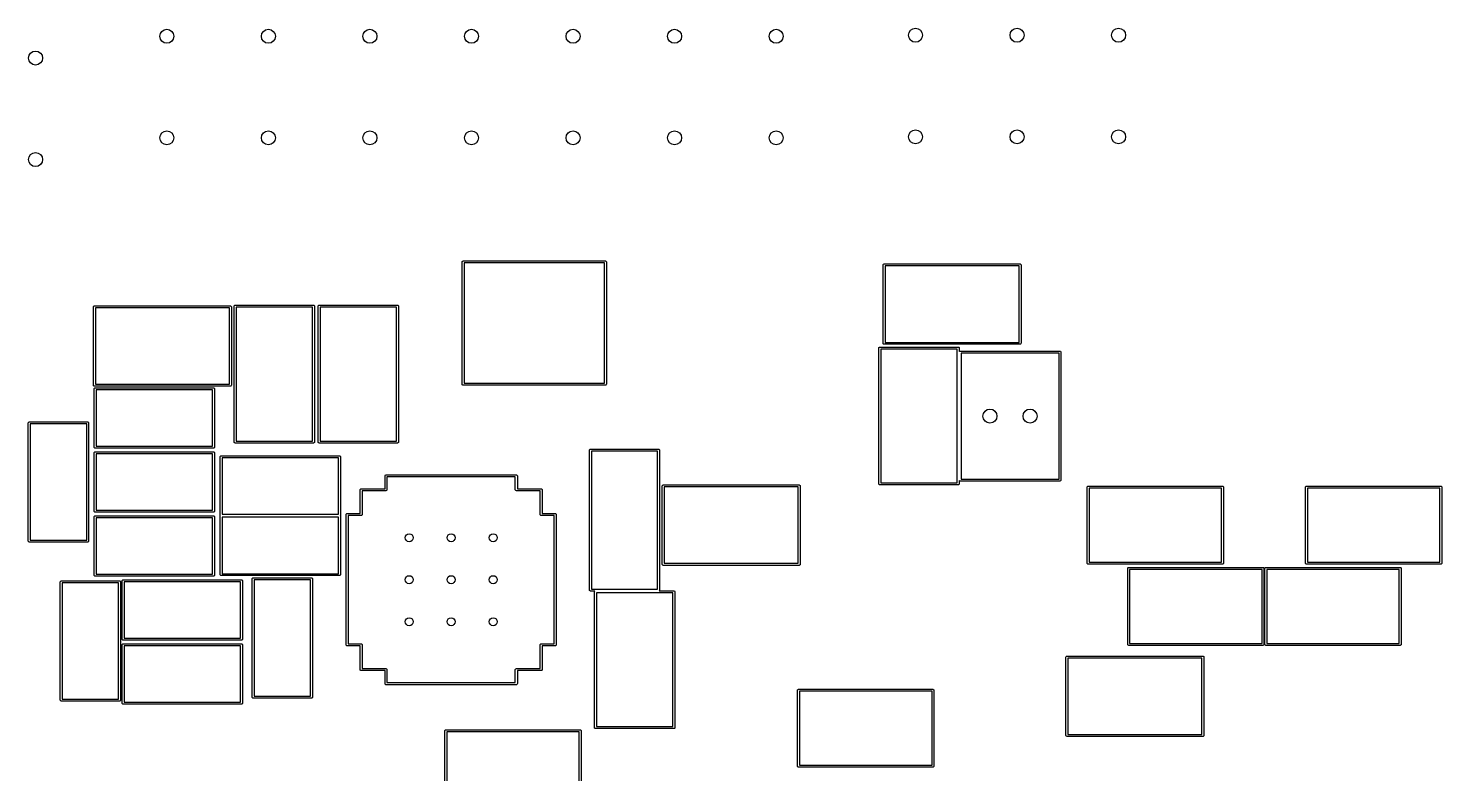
# Model space of a CAD drawing. Header units: inches. Extents: x -2.1 to 1.79, y 0.53 to 2.74.
# Drawn here: x -1.377 to 0.015, y 2.01 to 2.744 of the extents above; entities that cross this region are included whole.
import ezdxf

# ---------------------------------------------------------------- set-up
doc = ezdxf.new("R2010")
doc.units = ezdxf.units.IN
doc.header["$MEASUREMENT"] = 0
doc.layers.add('BLACK', color=250, linetype='CONTINUOUS')

msp = doc.modelspace()

# ---------------------------------------------------------------- linework, layer by layer
at = {"layer": 'BLACK', "linetype": 'CONTINUOUS'}
for p, q in [((-0.95, 2.5145), (-0.9494, 2.5151)), ((-0.95, 2.5142), (-0.95, 2.5145)), ((-0.95, 2.3937), (-0.95, 2.5142)), ((-0.9494, 2.5151), (-0.9491, 2.5152)), ((-0.9491, 2.5152), (-0.8089, 2.5152)), ((-0.9481, 2.5132), (-0.9481, 2.3947)), ((-0.8099, 2.5132), (-0.9481, 2.5132)), ((-0.8099, 2.3947), (-0.8099, 2.5132)), ((-0.8089, 2.5152), (-0.8085, 2.5151)), ((-0.8085, 2.5151), (-0.808, 2.5145)), ((-0.808, 2.5145), (-0.8079, 2.5142)), ((-0.8079, 2.5142), (-0.8079, 2.3937)), ((-0.5355, 2.5112), (-0.5354, 2.5116)), ((-0.5355, 2.4341), (-0.5355, 2.5112)), ((-0.5354, 2.5116), (-0.5349, 2.5121)), ((-0.5349, 2.5121), (-0.5345, 2.5122)), ((-0.5345, 2.5122), (-0.4006, 2.5122)), ((-0.5335, 2.5102), (-0.5335, 2.435)), ((-0.4016, 2.5102), (-0.5335, 2.5102)), ((-0.4016, 2.435), (-0.4016, 2.5102)), ((-0.4006, 2.5122), (-0.4003, 2.5121)), ((-0.4003, 2.5121), (-0.3997, 2.5116)), ((-0.3997, 2.5116), (-0.3996, 2.5112)), ((-0.3996, 2.5112), (-0.3996, 2.4341)), ((-1.313, 2.4703), (-1.3124, 2.4708)), ((-1.313, 2.4699), (-1.313, 2.4703)), ((-1.313, 2.3927), (-1.313, 2.4699)), ((-1.3124, 2.4708), (-1.312, 2.4709)), ((-1.312, 2.4709), (-1.1782, 2.4709)), ((-1.3111, 2.4689), (-1.3111, 2.3937)), ((-1.1792, 2.4689), (-1.3111, 2.4689)), ((-1.1792, 2.3937), (-1.1792, 2.4689)), ((-1.1782, 2.4709), (-1.1778, 2.4708)), ((-1.1778, 2.4708), (-1.1773, 2.4703)), ((-1.1773, 2.4703), (-1.1772, 2.4699)), ((-1.1772, 2.4699), (-1.1772, 2.3927)), ((-1.1744, 2.471), (-1.1738, 2.4716)), ((-1.1744, 2.4707), (-1.1744, 2.471)), ((-1.1744, 2.3368), (-1.1744, 2.4707)), ((-1.1738, 2.4716), (-1.1735, 2.4717)), ((-1.1735, 2.4717), (-1.0963, 2.4717)), ((-1.1725, 2.4697), (-1.1725, 2.3378)), ((-1.0973, 2.4697), (-1.1725, 2.4697)), ((-1.0973, 2.3378), (-1.0973, 2.4697)), ((-1.0963, 2.4717), (-1.0959, 2.4716)), ((-1.0959, 2.4716), (-1.0954, 2.471)), ((-1.0954, 2.471), (-1.0953, 2.4707)), ((-1.0953, 2.4707), (-1.0953, 2.3368)), ((-1.0918, 2.4707), (-1.0917, 2.471)), ((-1.0918, 2.3368), (-1.0918, 2.4707)), ((-1.0917, 2.471), (-1.0912, 2.4716)), ((-1.0912, 2.4716), (-1.0908, 2.4717)), ((-1.0908, 2.4717), (-1.0136, 2.4717)), ((-1.0898, 2.4697), (-1.0898, 2.3378)), ((-1.0146, 2.4697), (-1.0898, 2.4697)), ((-1.0146, 2.3378), (-1.0146, 2.4697)), ((-1.0136, 2.4717), (-1.0132, 2.4716)), ((-1.0132, 2.4716), (-1.0127, 2.471)), ((-1.0127, 2.471), (-1.0126, 2.4707)), ((-1.0126, 2.4707), (-1.0126, 2.3368)), ((-0.5396, 2.4294), (-0.5395, 2.4298)), ((-0.5396, 2.2956), (-0.5396, 2.4294)), ((-0.5395, 2.4298), (-0.539, 2.4303)), ((-0.539, 2.4303), (-0.5386, 2.4304)), ((-0.5386, 2.4304), (-0.4614, 2.4304)), ((-0.5376, 2.4284), (-0.5376, 2.2966)), ((-0.4624, 2.4284), (-0.5376, 2.4284)), ((-0.5354, 2.4337), (-0.5355, 2.4341)), ((-0.5349, 2.4331), (-0.5354, 2.4337)), ((-0.5345, 2.4331), (-0.5349, 2.4331)), ((-0.4006, 2.4331), (-0.5345, 2.4331)), ((-0.5335, 2.435), (-0.4016, 2.435)), ((-0.4624, 2.2966), (-0.4624, 2.4284)), ((-0.4614, 2.4304), (-0.461, 2.4303)), ((-0.461, 2.4303), (-0.4605, 2.4298)), ((-0.4605, 2.4298), (-0.4604, 2.4294)), ((-0.4604, 2.4294), (-0.4604, 2.4259)), ((-0.4604, 2.4259), (-0.4601, 2.4263)), ((-0.4601, 2.4263), (-0.4597, 2.4264)), ((-0.4597, 2.4264), (-0.3613, 2.4264)), ((-0.4587, 2.4244), (-0.4587, 2.3004)), ((-0.3622, 2.4244), (-0.4587, 2.4244)), ((-0.4003, 2.4331), (-0.4006, 2.4331)), ((-0.3997, 2.4337), (-0.4003, 2.4331)), ((-0.3996, 2.4341), (-0.3997, 2.4337)), ((-0.3622, 2.3004), (-0.3622, 2.4244)), ((-0.3613, 2.4264), (-0.3609, 2.4263)), ((-0.3609, 2.4263), (-0.3604, 2.4258)), ((-0.3604, 2.4258), (-0.3603, 2.4254)), ((-0.3603, 2.4254), (-0.3603, 2.2994)), ((-0.9481, 2.3947), (-0.8099, 2.3947)), ((-1.313, 2.3923), (-1.313, 2.3927)), ((-1.3124, 2.3918), (-1.313, 2.3923)), ((-1.312, 2.3917), (-1.3124, 2.3918)), ((-1.3122, 2.3895), (-1.3116, 2.3901)), ((-1.3122, 2.3892), (-1.3122, 2.3895)), ((-1.3122, 2.3317), (-1.3122, 2.3892)), ((-1.1782, 2.3917), (-1.312, 2.3917)), ((-1.3116, 2.3901), (-1.3113, 2.3902)), ((-1.3113, 2.3902), (-1.1947, 2.3902)), ((-1.3111, 2.3937), (-1.1792, 2.3937)), ((-1.3103, 2.3882), (-1.3103, 2.3327)), ((-1.1957, 2.3882), (-1.3103, 2.3882)), ((-1.1957, 2.3327), (-1.1957, 2.3882)), ((-1.1947, 2.3902), (-1.1943, 2.3901)), ((-1.1943, 2.3901), (-1.1938, 2.3895)), ((-1.1938, 2.3895), (-1.1937, 2.3892)), ((-1.1937, 2.3892), (-1.1937, 2.3317)), ((-1.1778, 2.3918), (-1.1782, 2.3917)), ((-1.1773, 2.3923), (-1.1778, 2.3918)), ((-1.1772, 2.3927), (-1.1773, 2.3923)), ((-0.95, 2.3933), (-0.95, 2.3937)), ((-0.9494, 2.3928), (-0.95, 2.3933)), ((-0.9491, 2.3927), (-0.9494, 2.3928)), ((-0.8089, 2.3927), (-0.9491, 2.3927)), ((-0.8085, 2.3928), (-0.8089, 2.3927)), ((-0.808, 2.3933), (-0.8085, 2.3928)), ((-0.8079, 2.3937), (-0.808, 2.3933)), ((-1.3772, 2.3557), (-1.3771, 2.3561)), ((-1.3772, 2.2392), (-1.3772, 2.3557)), ((-1.3771, 2.3561), (-1.3766, 2.3566)), ((-1.3766, 2.3566), (-1.3762, 2.3567)), ((-1.3762, 2.3567), (-1.3187, 2.3567)), ((-1.3752, 2.3547), (-1.3752, 2.2402)), ((-1.3197, 2.3547), (-1.3752, 2.3547)), ((-1.3197, 2.2402), (-1.3197, 2.3547)), ((-1.3187, 2.3567), (-1.3184, 2.3566)), ((-1.3184, 2.3566), (-1.3178, 2.3561)), ((-1.3178, 2.3561), (-1.3178, 2.3557)), ((-1.3178, 2.3557), (-1.3178, 2.2392)), ((-1.3122, 2.3313), (-1.3122, 2.3317)), ((-1.3116, 2.3308), (-1.3122, 2.3313)), ((-1.3122, 2.3266), (-1.3116, 2.3271)), ((-1.3122, 2.3262), (-1.3122, 2.3266)), ((-1.3122, 2.2687), (-1.3122, 2.3262)), ((-1.3113, 2.3307), (-1.3116, 2.3308)), ((-1.3116, 2.3271), (-1.3113, 2.3272)), ((-1.1947, 2.3307), (-1.3113, 2.3307)), ((-1.3113, 2.3272), (-1.1947, 2.3272)), ((-1.3103, 2.3327), (-1.1957, 2.3327)), ((-1.3103, 2.3252), (-1.3103, 2.2697)), ((-1.1957, 2.3252), (-1.3103, 2.3252)), ((-1.1957, 2.2697), (-1.1957, 2.3252)), ((-1.1943, 2.3308), (-1.1947, 2.3307)), ((-1.1947, 2.3272), (-1.1943, 2.3271)), ((-1.1938, 2.3313), (-1.1943, 2.3308)), ((-1.1943, 2.3271), (-1.1938, 2.3266)), ((-1.1937, 2.3317), (-1.1938, 2.3313)), ((-1.1938, 2.3266), (-1.1937, 2.3262)), ((-1.1937, 2.3262), (-1.1937, 2.2687)), ((-1.1744, 2.3364), (-1.1744, 2.3368)), ((-1.1738, 2.3359), (-1.1744, 2.3364)), ((-1.1735, 2.3358), (-1.1738, 2.3359)), ((-1.0963, 2.3358), (-1.1735, 2.3358)), ((-1.1725, 2.3378), (-1.0973, 2.3378)), ((-1.0959, 2.3359), (-1.0963, 2.3358)), ((-1.0954, 2.3364), (-1.0959, 2.3359)), ((-1.0953, 2.3368), (-1.0954, 2.3364)), ((-1.0917, 2.3364), (-1.0918, 2.3368)), ((-1.0912, 2.3359), (-1.0917, 2.3364)), ((-1.0908, 2.3358), (-1.0912, 2.3359)), ((-1.0136, 2.3358), (-1.0908, 2.3358)), ((-1.0898, 2.3378), (-1.0146, 2.3378)), ((-1.0132, 2.3359), (-1.0136, 2.3358)), ((-1.0127, 2.3364), (-1.0132, 2.3359)), ((-1.0126, 2.3368), (-1.0127, 2.3364)), ((-0.8244, 2.3293), (-0.8238, 2.3298)), ((-0.8244, 2.3289), (-0.8244, 2.3293)), ((-0.8244, 2.1911), (-0.8244, 2.3289)), ((-0.8238, 2.3298), (-0.8235, 2.3299)), ((-0.8235, 2.3299), (-0.7565, 2.3299)), ((-0.8225, 2.3279), (-0.8225, 2.1921)), ((-0.7575, 2.3279), (-0.8225, 2.3279)), ((-0.7575, 2.1921), (-0.7575, 2.3279)), ((-0.7565, 2.3299), (-0.7562, 2.3298)), ((-0.7562, 2.3298), (-0.7556, 2.3293)), ((-0.7556, 2.3293), (-0.7556, 2.3289)), ((-0.7556, 2.3289), (-0.7556, 2.1911)), ((-1.1883, 2.3226), (-1.1877, 2.3232)), ((-1.1883, 2.3222), (-1.1883, 2.3226)), ((-1.1883, 2.2648), (-1.1883, 2.3222)), ((-1.1877, 2.3232), (-1.1874, 2.3232)), ((-1.1874, 2.3232), (-1.0708, 2.3232)), ((-1.1864, 2.3213), (-1.1864, 2.2657)), ((-1.0718, 2.3213), (-1.1864, 2.3213)), ((-1.0718, 2.2657), (-1.0718, 2.3213)), ((-1.0708, 2.3232), (-1.0705, 2.3232)), ((-1.0705, 2.3232), (-1.0699, 2.3226)), ((-1.0699, 2.3226), (-1.0698, 2.3222)), ((-1.0698, 2.3222), (-1.0698, 2.2648)), ((-1.0259, 2.304), (-1.0253, 2.3046)), ((-1.0259, 2.3036), (-1.0259, 2.304)), ((-1.0259, 2.2908), (-1.0259, 2.3036)), ((-1.0253, 2.3046), (-1.025, 2.3046)), ((-1.025, 2.3046), (-0.8966, 2.3046)), ((-1.024, 2.3027), (-1.024, 2.2899)), ((-0.8976, 2.3027), (-1.024, 2.3027)), ((-0.8976, 2.2899), (-0.8976, 2.3027)), ((-0.8966, 2.3046), (-0.8962, 2.3046)), ((-0.8962, 2.3046), (-0.8957, 2.304)), ((-0.8957, 2.304), (-0.8956, 2.3036)), ((-0.8956, 2.3036), (-0.8956, 2.2908)), ((-0.5376, 2.2966), (-0.4624, 2.2966)), ((-0.4601, 2.2985), (-0.4604, 2.2989)), ((-0.4604, 2.2989), (-0.4604, 2.2956)), ((-0.4597, 2.2984), (-0.4601, 2.2985)), ((-0.3613, 2.2984), (-0.4597, 2.2984)), ((-0.4587, 2.3004), (-0.3622, 2.3004)), ((-0.3609, 2.2985), (-0.3613, 2.2984)), ((-0.3604, 2.299), (-0.3609, 2.2985)), ((-0.3603, 2.2994), (-0.3604, 2.299)), ((-1.0504, 2.2899), (-1.0503, 2.2902)), ((-1.0504, 2.2664), (-1.0504, 2.2899)), ((-1.0503, 2.2902), (-1.0497, 2.2908)), ((-1.0497, 2.2908), (-1.0494, 2.2908)), ((-1.0494, 2.2908), (-1.0259, 2.2908)), ((-1.025, 2.2889), (-1.0484, 2.2889)), ((-1.0484, 2.2889), (-1.0484, 2.2655)), ((-1.0246, 2.289), (-1.025, 2.2889)), ((-1.0241, 2.2895), (-1.0246, 2.289)), ((-1.024, 2.2899), (-1.0241, 2.2895)), ((-0.8975, 2.2895), (-0.8976, 2.2899)), ((-0.897, 2.289), (-0.8975, 2.2895)), ((-0.8966, 2.2889), (-0.897, 2.289)), ((-0.8732, 2.2889), (-0.8966, 2.2889)), ((-0.8956, 2.2908), (-0.8722, 2.2908)), ((-0.8732, 2.2655), (-0.8732, 2.2889)), ((-0.8722, 2.2908), (-0.8718, 2.2908)), ((-0.8718, 2.2908), (-0.8713, 2.2902)), ((-0.8713, 2.2902), (-0.8712, 2.2899)), ((-0.8712, 2.2899), (-0.8712, 2.2664)), ((-0.7529, 2.2936), (-0.7528, 2.294)), ((-0.7529, 2.2164), (-0.7529, 2.2936)), ((-0.7528, 2.294), (-0.7523, 2.2945)), ((-0.7523, 2.2945), (-0.7519, 2.2946)), ((-0.7519, 2.2946), (-0.6181, 2.2946)), ((-0.7509, 2.2926), (-0.7509, 2.2174)), ((-0.6191, 2.2926), (-0.7509, 2.2926)), ((-0.6191, 2.2174), (-0.6191, 2.2926)), ((-0.6181, 2.2946), (-0.6177, 2.2945)), ((-0.6177, 2.2945), (-0.6172, 2.294)), ((-0.6172, 2.294), (-0.6171, 2.2936)), ((-0.6171, 2.2936), (-0.6171, 2.2164)), ((-0.5395, 2.2952), (-0.5396, 2.2956)), ((-0.539, 2.2947), (-0.5395, 2.2952)), ((-0.5386, 2.2946), (-0.539, 2.2947)), ((-0.4614, 2.2946), (-0.5386, 2.2946)), ((-0.461, 2.2947), (-0.4614, 2.2946)), ((-0.4605, 2.2952), (-0.461, 2.2947)), ((-0.4604, 2.2956), (-0.4605, 2.2952)), ((-0.3346, 2.2928), (-0.334, 2.2933)), ((-0.3346, 2.2924), (-0.3346, 2.2928)), ((-0.3346, 2.2176), (-0.3346, 2.2924)), ((-0.334, 2.2933), (-0.3336, 2.2934)), ((-0.3336, 2.2934), (-0.2014, 2.2934)), ((-0.3327, 2.2914), (-0.3327, 2.2186)), ((-0.2023, 2.2914), (-0.3327, 2.2914)), ((-0.2023, 2.2186), (-0.2023, 2.2914)), ((-0.2014, 2.2934), (-0.201, 2.2933)), ((-0.201, 2.2933), (-0.2004, 2.2928)), ((-0.2004, 2.2928), (-0.2004, 2.2924)), ((-0.2004, 2.2924), (-0.2004, 2.2176)), ((-0.1196, 2.2928), (-0.119, 2.2933)), ((-0.1196, 2.2924), (-0.1196, 2.2928)), ((-0.1196, 2.2176), (-0.1196, 2.2924)), ((-0.119, 2.2933), (-0.1186, 2.2934)), ((-0.1186, 2.2934), (0.0136, 2.2934)), ((-0.1177, 2.2914), (-0.1177, 2.2186)), ((0.0127, 2.2914), (-0.1177, 2.2914)), ((0.0127, 2.2186), (0.0127, 2.2914)), ((0.0136, 2.2934), (0.014, 2.2933)), ((0.014, 2.2933), (0.0146, 2.2928)), ((0.0146, 2.2928), (0.0146, 2.2924)), ((0.0146, 2.2924), (0.0146, 2.2176)), ((-1.3122, 2.2683), (-1.3122, 2.2687)), ((-1.3103, 2.2697), (-1.1957, 2.2697)), ((-1.1937, 2.2687), (-1.1938, 2.2683)), ((-1.3116, 2.2678), (-1.3122, 2.2683)), ((-1.3122, 2.2636), (-1.3116, 2.2641)), ((-1.3122, 2.2632), (-1.3122, 2.2636)), ((-1.3122, 2.2057), (-1.3122, 2.2632)), ((-1.3113, 2.2677), (-1.3116, 2.2678)), ((-1.3116, 2.2641), (-1.3113, 2.2642)), ((-1.1947, 2.2677), (-1.3113, 2.2677)), ((-1.3113, 2.2642), (-1.1947, 2.2642)), ((-1.3103, 2.2622), (-1.3103, 2.2067)), ((-1.1957, 2.2622), (-1.3103, 2.2622)), ((-1.1957, 2.2067), (-1.1957, 2.2622)), ((-1.1943, 2.2678), (-1.1947, 2.2677)), ((-1.1947, 2.2642), (-1.1943, 2.2641)), ((-1.1938, 2.2683), (-1.1943, 2.2678)), ((-1.1943, 2.2641), (-1.1938, 2.2636)), ((-1.1938, 2.2636), (-1.1937, 2.2632)), ((-1.1937, 2.2632), (-1.1937, 2.2057)), ((-1.1883, 2.2644), (-1.1883, 2.2648)), ((-1.1881, 2.2643), (-1.1883, 2.2644)), ((-1.1883, 2.2641), (-1.1881, 2.2643)), ((-1.1883, 2.2637), (-1.1883, 2.2641)), ((-1.1883, 2.2063), (-1.1883, 2.2637)), ((-1.1864, 2.2657), (-1.0718, 2.2657)), ((-1.1864, 2.2628), (-1.1864, 2.2072)), ((-1.0718, 2.2628), (-1.1864, 2.2628)), ((-1.0718, 2.2072), (-1.0718, 2.2628)), ((-1.0699, 2.2644), (-1.0701, 2.2643)), ((-1.0701, 2.2643), (-1.0699, 2.2641)), ((-1.0698, 2.2648), (-1.0699, 2.2644)), ((-1.0699, 2.2641), (-1.0698, 2.2637)), ((-1.0698, 2.2637), (-1.0698, 2.2063)), ((-1.0641, 2.2658), (-1.0635, 2.2664)), ((-1.0641, 2.2655), (-1.0641, 2.2658)), ((-1.0641, 2.1371), (-1.0641, 2.2655)), ((-1.0635, 2.2664), (-1.0631, 2.2664)), ((-1.0631, 2.2664), (-1.0504, 2.2664)), ((-1.0494, 2.2645), (-1.0622, 2.2645)), ((-1.0622, 2.2645), (-1.0622, 2.1381)), ((-1.049, 2.2645), (-1.0494, 2.2645)), ((-1.0485, 2.2651), (-1.049, 2.2645)), ((-1.0484, 2.2655), (-1.0485, 2.2651)), ((-0.8731, 2.2651), (-0.8732, 2.2655)), ((-0.8726, 2.2645), (-0.8731, 2.2651)), ((-0.8722, 2.2645), (-0.8726, 2.2645)), ((-0.8594, 2.2645), (-0.8722, 2.2645)), ((-0.8712, 2.2664), (-0.8584, 2.2664)), ((-0.8594, 2.1381), (-0.8594, 2.2645)), ((-0.8584, 2.2664), (-0.858, 2.2664)), ((-0.858, 2.2664), (-0.8575, 2.2658)), ((-0.8575, 2.2658), (-0.8574, 2.2655)), ((-0.8574, 2.2655), (-0.8574, 2.1371)), ((-1.3771, 2.2388), (-1.3772, 2.2392)), ((-1.3766, 2.2383), (-1.3771, 2.2388)), ((-1.3762, 2.2382), (-1.3766, 2.2383)), ((-1.3187, 2.2382), (-1.3762, 2.2382)), ((-1.3752, 2.2402), (-1.3197, 2.2402)), ((-1.3184, 2.2383), (-1.3187, 2.2382)), ((-1.3178, 2.2388), (-1.3184, 2.2383)), ((-1.3178, 2.2392), (-1.3178, 2.2388)), ((-0.7528, 2.216), (-0.7529, 2.2164)), ((-0.7523, 2.2155), (-0.7528, 2.216)), ((-0.7519, 2.2154), (-0.7523, 2.2155)), ((-0.6181, 2.2154), (-0.7519, 2.2154)), ((-0.7509, 2.2174), (-0.6191, 2.2174)), ((-0.6177, 2.2155), (-0.6181, 2.2154)), ((-0.6172, 2.216), (-0.6177, 2.2155)), ((-0.6171, 2.2164), (-0.6172, 2.216)), ((-0.3346, 2.2172), (-0.3346, 2.2176)), ((-0.334, 2.2167), (-0.3346, 2.2172)), ((-0.3336, 2.2166), (-0.334, 2.2167)), ((-0.2014, 2.2166), (-0.3336, 2.2166)), ((-0.3327, 2.2186), (-0.2023, 2.2186)), ((-0.2946, 2.2128), (-0.294, 2.2133)), ((-0.294, 2.2133), (-0.2936, 2.2134)), ((-0.2936, 2.2134), (-0.1614, 2.2134)), ((-0.201, 2.2167), (-0.2014, 2.2166)), ((-0.2004, 2.2172), (-0.201, 2.2167)), ((-0.2004, 2.2176), (-0.2004, 2.2172)), ((-0.1614, 2.2134), (-0.161, 2.2133)), ((-0.161, 2.2133), (-0.1604, 2.2128)), ((-0.1596, 2.2128), (-0.159, 2.2133)), ((-0.159, 2.2133), (-0.1586, 2.2134)), ((-0.1586, 2.2134), (-0.0264, 2.2134)), ((-0.1196, 2.2172), (-0.1196, 2.2176)), ((-0.119, 2.2167), (-0.1196, 2.2172)), ((-0.1186, 2.2166), (-0.119, 2.2167)), ((0.0136, 2.2166), (-0.1186, 2.2166)), ((-0.1177, 2.2186), (0.0127, 2.2186)), ((-0.0264, 2.2134), (-0.026, 2.2133)), ((-0.026, 2.2133), (-0.0254, 2.2128)), ((0.014, 2.2167), (0.0136, 2.2166)), ((0.0146, 2.2172), (0.014, 2.2167)), ((0.0146, 2.2176), (0.0146, 2.2172)), ((-1.3457, 2.1993), (-1.3456, 2.1996)), ((-1.3457, 2.0827), (-1.3457, 2.1993)), ((-1.3456, 2.1996), (-1.3451, 2.2002)), ((-1.3451, 2.2002), (-1.3447, 2.2003)), ((-1.3447, 2.2003), (-1.2873, 2.2003)), ((-1.3122, 2.2053), (-1.3122, 2.2057)), ((-1.3116, 2.2048), (-1.3122, 2.2053)), ((-1.3113, 2.2047), (-1.3116, 2.2048)), ((-1.1947, 2.2047), (-1.3113, 2.2047)), ((-1.3103, 2.2067), (-1.1957, 2.2067)), ((-1.2873, 2.2003), (-1.2869, 2.2002)), ((-1.2869, 2.2002), (-1.2864, 2.1996)), ((-1.2864, 2.1996), (-1.2863, 2.1993)), ((-1.2863, 2.1993), (-1.2863, 2.0827)), ((-1.2847, 2.2002), (-1.2846, 2.2006)), ((-1.2847, 2.1427), (-1.2847, 2.2002)), ((-1.2846, 2.2006), (-1.2841, 2.2011)), ((-1.2841, 2.2011), (-1.2837, 2.2012)), ((-1.2837, 2.2012), (-1.1672, 2.2012)), ((-1.2827, 2.1992), (-1.2827, 2.1437)), ((-1.1681, 2.1992), (-1.2827, 2.1992)), ((-1.1943, 2.2048), (-1.1947, 2.2047)), ((-1.1938, 2.2053), (-1.1943, 2.2048)), ((-1.1937, 2.2057), (-1.1938, 2.2053)), ((-1.1883, 2.2059), (-1.1883, 2.2063)), ((-1.1877, 2.2054), (-1.1883, 2.2059)), ((-1.1874, 2.2053), (-1.1877, 2.2054)), ((-1.0708, 2.2053), (-1.1874, 2.2053)), ((-1.1864, 2.2072), (-1.0718, 2.2072)), ((-1.1681, 2.1437), (-1.1681, 2.1992)), ((-1.1672, 2.2012), (-1.1668, 2.2011)), ((-1.1668, 2.2011), (-1.1663, 2.2006)), ((-1.1663, 2.2006), (-1.1662, 2.2002)), ((-1.1662, 2.2002), (-1.1662, 2.1427)), ((-1.1567, 2.2025), (-1.1561, 2.2031)), ((-1.1567, 2.2022), (-1.1567, 2.2025)), ((-1.1567, 2.0856), (-1.1567, 2.2022)), ((-1.1561, 2.2031), (-1.1557, 2.2031)), ((-1.1557, 2.2031), (-1.0983, 2.2031)), ((-1.1548, 2.2012), (-1.1548, 2.0866)), ((-1.0993, 2.2012), (-1.1548, 2.2012)), ((-1.0993, 2.0866), (-1.0993, 2.2012)), ((-1.0983, 2.2031), (-1.0979, 2.2031)), ((-1.0979, 2.2031), (-1.0974, 2.2025)), ((-1.0974, 2.2025), (-1.0973, 2.2022)), ((-1.0973, 2.2022), (-1.0973, 2.0856)), ((-1.0705, 2.2054), (-1.0708, 2.2053)), ((-1.0699, 2.2059), (-1.0705, 2.2054)), ((-1.0698, 2.2063), (-1.0699, 2.2059)), ((-0.2946, 2.2124), (-0.2946, 2.2128)), ((-0.2946, 2.1376), (-0.2946, 2.2124)), ((-0.2927, 2.2114), (-0.2927, 2.1386)), ((-0.1623, 2.2114), (-0.2927, 2.2114)), ((-0.1623, 2.1386), (-0.1623, 2.2114)), ((-0.1604, 2.2128), (-0.1604, 2.2124)), ((-0.1604, 2.2124), (-0.1604, 2.1376)), ((-0.1596, 2.2124), (-0.1596, 2.2128)), ((-0.1596, 2.1376), (-0.1596, 2.2124)), ((-0.1577, 2.2114), (-0.1577, 2.1386)), ((-0.0273, 2.2114), (-0.1577, 2.2114)), ((-0.0273, 2.1386), (-0.0273, 2.2114)), ((-0.0254, 2.2128), (-0.0254, 2.2124)), ((-0.0254, 2.2124), (-0.0254, 2.1376)), ((-1.3438, 2.1983), (-1.3438, 2.0837)), ((-1.2882, 2.1983), (-1.3438, 2.1983)), ((-1.2882, 2.0837), (-1.2882, 2.1983)), ((-0.8244, 2.1907), (-0.8244, 2.1911)), ((-0.8238, 2.1902), (-0.8244, 2.1907)), ((-0.8235, 2.1901), (-0.8238, 2.1902)), ((-0.8192, 2.1901), (-0.8235, 2.1901)), ((-0.8225, 2.1921), (-0.7575, 2.1921)), ((-0.8196, 2.1894), (-0.8195, 2.1898)), ((-0.8196, 2.0556), (-0.8196, 2.1894)), ((-0.8195, 2.1898), (-0.8192, 2.1901)), ((-0.8176, 2.1884), (-0.8176, 2.0566)), ((-0.7424, 2.1884), (-0.8176, 2.1884)), ((-0.7556, 2.1907), (-0.7559, 2.1904)), ((-0.7559, 2.1904), (-0.7414, 2.1904)), ((-0.7556, 2.1911), (-0.7556, 2.1907)), ((-0.7424, 2.0566), (-0.7424, 2.1884)), ((-0.7414, 2.1904), (-0.741, 2.1903)), ((-0.741, 2.1903), (-0.7405, 2.1898)), ((-0.7405, 2.1898), (-0.7404, 2.1894)), ((-0.7404, 2.1894), (-0.7404, 2.0556)), ((-1.2827, 2.1437), (-1.1681, 2.1437)), ((-1.2846, 2.1423), (-1.2847, 2.1427)), ((-1.2847, 2.1372), (-1.2846, 2.1376)), ((-1.2847, 2.0797), (-1.2847, 2.1372)), ((-1.2841, 2.1418), (-1.2846, 2.1423)), ((-1.2846, 2.1376), (-1.2841, 2.1381)), ((-1.2837, 2.1417), (-1.2841, 2.1418)), ((-1.2841, 2.1381), (-1.2837, 2.1382)), ((-1.1672, 2.1417), (-1.2837, 2.1417)), ((-1.2837, 2.1382), (-1.1672, 2.1382)), ((-1.2827, 2.1362), (-1.2827, 2.0807)), ((-1.1681, 2.1362), (-1.2827, 2.1362)), ((-1.1681, 2.0807), (-1.1681, 2.1362)), ((-1.1668, 2.1418), (-1.1672, 2.1417)), ((-1.1672, 2.1382), (-1.1668, 2.1381)), ((-1.1663, 2.1423), (-1.1668, 2.1418)), ((-1.1668, 2.1381), (-1.1663, 2.1376)), ((-1.1662, 2.1427), (-1.1663, 2.1423)), ((-1.1663, 2.1376), (-1.1662, 2.1372)), ((-1.1662, 2.1372), (-1.1662, 2.0797)), ((-1.0641, 2.1367), (-1.0641, 2.1371)), ((-1.0635, 2.1362), (-1.0641, 2.1367)), ((-1.0631, 2.1361), (-1.0635, 2.1362)), ((-1.0504, 2.1361), (-1.0631, 2.1361)), ((-1.0622, 2.1381), (-1.0494, 2.1381)), ((-1.0504, 2.1127), (-1.0504, 2.1361)), ((-1.0494, 2.1381), (-1.049, 2.138)), ((-1.049, 2.138), (-1.0485, 2.1375)), ((-1.0485, 2.1375), (-1.0484, 2.1371)), ((-1.0484, 2.1371), (-1.0484, 2.1137)), ((-0.8732, 2.1371), (-0.8731, 2.1375)), ((-0.8732, 2.1137), (-0.8732, 2.1371)), ((-0.8731, 2.1375), (-0.8726, 2.138)), ((-0.8726, 2.138), (-0.8722, 2.1381)), ((-0.8722, 2.1381), (-0.8594, 2.1381)), ((-0.8584, 2.1361), (-0.8712, 2.1361)), ((-0.8712, 2.1361), (-0.8712, 2.1127)), ((-0.858, 2.1362), (-0.8584, 2.1361)), ((-0.8575, 2.1367), (-0.858, 2.1362)), ((-0.8574, 2.1371), (-0.8575, 2.1367)), ((-0.2946, 2.1372), (-0.2946, 2.1376)), ((-0.294, 2.1367), (-0.2946, 2.1372)), ((-0.2936, 2.1366), (-0.294, 2.1367)), ((-0.1614, 2.1366), (-0.2936, 2.1366)), ((-0.2927, 2.1386), (-0.1623, 2.1386)), ((-0.161, 2.1367), (-0.1614, 2.1366)), ((-0.1604, 2.1372), (-0.161, 2.1367)), ((-0.1604, 2.1376), (-0.1604, 2.1372)), ((-0.1596, 2.1372), (-0.1596, 2.1376)), ((-0.159, 2.1367), (-0.1596, 2.1372)), ((-0.1586, 2.1366), (-0.159, 2.1367)), ((-0.0264, 2.1366), (-0.1586, 2.1366)), ((-0.1577, 2.1386), (-0.0273, 2.1386)), ((-0.026, 2.1367), (-0.0264, 2.1366)), ((-0.0254, 2.1372), (-0.026, 2.1367)), ((-0.0254, 2.1376), (-0.0254, 2.1372)), ((-0.3554, 2.1251), (-0.3553, 2.1255)), ((-0.3554, 2.0479), (-0.3554, 2.1251)), ((-0.3553, 2.1255), (-0.3548, 2.126)), ((-0.3548, 2.126), (-0.3544, 2.1261)), ((-0.3544, 2.1261), (-0.2206, 2.1261)), ((-0.3534, 2.1241), (-0.3534, 2.0489)), ((-0.2216, 2.1241), (-0.3534, 2.1241)), ((-0.2216, 2.0489), (-0.2216, 2.1241)), ((-0.2206, 2.1261), (-0.2202, 2.126)), ((-0.2202, 2.126), (-0.2197, 2.1255)), ((-0.2197, 2.1255), (-0.2196, 2.1251)), ((-0.2196, 2.1251), (-0.2196, 2.0479)), ((-1.0503, 2.1123), (-1.0504, 2.1127)), ((-1.0497, 2.1118), (-1.0503, 2.1123)), ((-1.0494, 2.1117), (-1.0497, 2.1118)), ((-1.0259, 2.1117), (-1.0494, 2.1117)), ((-1.0484, 2.1137), (-1.025, 2.1137)), ((-1.0259, 2.0989), (-1.0259, 2.1117)), ((-1.025, 2.1137), (-1.0246, 2.1136)), ((-1.0246, 2.1136), (-1.0241, 2.1131)), ((-1.0241, 2.1131), (-1.024, 2.1127)), ((-1.024, 2.1127), (-1.024, 2.0999)), ((-0.8976, 2.1127), (-0.8975, 2.1131)), ((-0.8976, 2.0999), (-0.8976, 2.1127)), ((-0.8975, 2.1131), (-0.897, 2.1136)), ((-0.897, 2.1136), (-0.8966, 2.1137)), ((-0.8966, 2.1137), (-0.8732, 2.1137)), ((-0.8722, 2.1117), (-0.8956, 2.1117)), ((-0.8956, 2.1117), (-0.8956, 2.0989)), ((-0.8718, 2.1118), (-0.8722, 2.1117)), ((-0.8713, 2.1123), (-0.8718, 2.1118)), ((-0.8712, 2.1127), (-0.8713, 2.1123)), ((-1.0259, 2.0985), (-1.0259, 2.0989)), ((-1.0253, 2.098), (-1.0259, 2.0985)), ((-1.025, 2.0979), (-1.0253, 2.098)), ((-0.8966, 2.0979), (-1.025, 2.0979)), ((-1.024, 2.0999), (-0.8976, 2.0999)), ((-0.8962, 2.098), (-0.8966, 2.0979)), ((-0.8957, 2.0985), (-0.8962, 2.098)), ((-0.8956, 2.0989), (-0.8957, 2.0985)), ((-0.6196, 2.0928), (-0.619, 2.0933)), ((-0.6196, 2.0924), (-0.6196, 2.0928)), ((-0.6196, 2.0176), (-0.6196, 2.0924)), ((-0.619, 2.0933), (-0.6186, 2.0934)), ((-0.6186, 2.0934), (-0.4864, 2.0934)), ((-0.6177, 2.0914), (-0.6177, 2.0186)), ((-0.4873, 2.0914), (-0.6177, 2.0914)), ((-0.4873, 2.0186), (-0.4873, 2.0914)), ((-0.4864, 2.0934), (-0.486, 2.0933)), ((-0.486, 2.0933), (-0.4854, 2.0928)), ((-0.4854, 2.0928), (-0.4854, 2.0924)), ((-0.4854, 2.0924), (-0.4854, 2.0176)), ((-1.3456, 2.0824), (-1.3457, 2.0827)), ((-1.3451, 2.0818), (-1.3456, 2.0824)), ((-1.3447, 2.0817), (-1.3451, 2.0818)), ((-1.2873, 2.0817), (-1.3447, 2.0817)), ((-1.3438, 2.0837), (-1.2882, 2.0837)), ((-1.2869, 2.0818), (-1.2873, 2.0817)), ((-1.2864, 2.0824), (-1.2869, 2.0818)), ((-1.2863, 2.0827), (-1.2864, 2.0824)), ((-1.2846, 2.0793), (-1.2847, 2.0797)), ((-1.2841, 2.0788), (-1.2846, 2.0793)), ((-1.2837, 2.0787), (-1.2841, 2.0788)), ((-1.1672, 2.0787), (-1.2837, 2.0787)), ((-1.2827, 2.0807), (-1.1681, 2.0807)), ((-1.1668, 2.0788), (-1.1672, 2.0787)), ((-1.1663, 2.0793), (-1.1668, 2.0788)), ((-1.1662, 2.0797), (-1.1663, 2.0793)), ((-1.1567, 2.0853), (-1.1567, 2.0856)), ((-1.1561, 2.0847), (-1.1567, 2.0853)), ((-1.1557, 2.0846), (-1.1561, 2.0847)), ((-1.0983, 2.0846), (-1.1557, 2.0846)), ((-1.1548, 2.0866), (-1.0993, 2.0866)), ((-1.0979, 2.0847), (-1.0983, 2.0846)), ((-1.0974, 2.0853), (-1.0979, 2.0847)), ((-1.0973, 2.0856), (-1.0974, 2.0853)), ((-0.9671, 2.0528), (-0.9665, 2.0533)), ((-0.9671, 2.0524), (-0.9671, 2.0528)), ((-0.9671, 1.9776), (-0.9671, 2.0524)), ((-0.9665, 2.0533), (-0.9661, 2.0534)), ((-0.9661, 2.0534), (-0.8339, 2.0534)), ((-0.9652, 2.0514), (-0.9652, 1.9786)), ((-0.8348, 2.0514), (-0.9652, 2.0514)), ((-0.8348, 1.9786), (-0.8348, 2.0514)), ((-0.8339, 2.0534), (-0.8335, 2.0533)), ((-0.8335, 2.0533), (-0.8329, 2.0528)), ((-0.8329, 2.0528), (-0.8329, 2.0524)), ((-0.8329, 2.0524), (-0.8329, 1.9776)), ((-0.8195, 2.0552), (-0.8196, 2.0556)), ((-0.819, 2.0547), (-0.8195, 2.0552)), ((-0.8186, 2.0546), (-0.819, 2.0547)), ((-0.7414, 2.0546), (-0.8186, 2.0546)), ((-0.8176, 2.0566), (-0.7424, 2.0566)), ((-0.741, 2.0547), (-0.7414, 2.0546)), ((-0.7405, 2.0552), (-0.741, 2.0547)), ((-0.7404, 2.0556), (-0.7405, 2.0552)), ((-0.3553, 2.0475), (-0.3554, 2.0479)), ((-0.3548, 2.047), (-0.3553, 2.0475)), ((-0.3544, 2.0469), (-0.3548, 2.047)), ((-0.2206, 2.0469), (-0.3544, 2.0469)), ((-0.3534, 2.0489), (-0.2216, 2.0489)), ((-0.2202, 2.047), (-0.2206, 2.0469)), ((-0.2197, 2.0475), (-0.2202, 2.047)), ((-0.2196, 2.0479), (-0.2197, 2.0475)), ((-0.6177, 2.0186), (-0.4873, 2.0186)), ((-0.6196, 2.0172), (-0.6196, 2.0176)), ((-0.619, 2.0167), (-0.6196, 2.0172)), ((-0.6186, 2.0166), (-0.619, 2.0167)), ((-0.4864, 2.0166), (-0.6186, 2.0166)), ((-0.486, 2.0167), (-0.4864, 2.0166)), ((-0.4854, 2.0172), (-0.486, 2.0167)), ((-0.4854, 2.0176), (-0.4854, 2.0172))]:
    msp.add_line(p, q, dxfattribs=at)
at = {"layer": 'BLACK'}
for centre, radius in [((-1.2408, 2.7364), 0.00689), ((-1.2408, 2.7364), 0.00689), ((-1.1408, 2.7364), 0.00689), ((-1.1408, 2.7364), 0.00689), ((-1.0408, 2.7364), 0.00689), ((-1.0408, 2.7364), 0.00689), ((-0.9408, 2.7364), 0.00689), ((-0.9408, 2.7364), 0.00689), ((-0.8408, 2.7364), 0.00689), ((-0.8408, 2.7364), 0.00689), ((-0.7408, 2.7364), 0.00689), ((-0.7408, 2.7364), 0.00689), ((-0.6408, 2.7364), 0.00689), ((-0.6408, 2.7364), 0.00689), ((-0.5036, 2.7374), 0.00689), ((-0.5036, 2.7374), 0.00689), ((-0.4036, 2.7374), 0.00689), ((-0.4036, 2.7374), 0.00689), ((-0.3036, 2.7374), 0.00689), ((-0.3036, 2.7374), 0.00689), ((-1.37, 2.715), 0.00689), ((-1.37, 2.715), 0.00689), ((-1.2408, 2.6364), 0.00689), ((-1.2408, 2.6364), 0.00689), ((-1.1408, 2.6364), 0.00689), ((-1.1408, 2.6364), 0.00689), ((-1.0408, 2.6364), 0.00689), ((-1.0408, 2.6364), 0.00689), ((-0.9408, 2.6364), 0.00689), ((-0.9408, 2.6364), 0.00689), ((-0.8408, 2.6364), 0.00689), ((-0.8408, 2.6364), 0.00689), ((-0.7408, 2.6364), 0.00689), ((-0.7408, 2.6364), 0.00689), ((-0.6408, 2.6364), 0.00689), ((-0.6408, 2.6364), 0.00689), ((-0.5036, 2.6374), 0.00689), ((-0.5036, 2.6374), 0.00689), ((-0.4036, 2.6374), 0.00689), ((-0.4036, 2.6374), 0.00689), ((-0.3036, 2.6374), 0.00689), ((-0.3036, 2.6374), 0.00689), ((-1.37, 2.615), 0.00689), ((-1.37, 2.615), 0.00689), ((-0.4302, 2.3624), 0.00689), ((-0.4302, 2.3624), 0.00689), ((-0.3908, 2.3624), 0.00689), ((-0.3908, 2.3624), 0.00689), ((-1.0021, 2.2426), 0.00394), ((-1.0021, 2.2426), 0.00394), ((-0.9608, 2.2426), 0.00394), ((-0.9608, 2.2426), 0.00394), ((-0.9194, 2.2426), 0.00394), ((-0.9194, 2.2426), 0.00394), ((-1.0021, 2.2013), 0.00394), ((-1.0021, 2.2013), 0.00394), ((-0.9608, 2.2013), 0.00394), ((-0.9608, 2.2013), 0.00394), ((-0.9194, 2.2013), 0.00394), ((-0.9194, 2.2013), 0.00394), ((-1.0021, 2.1599), 0.00394), ((-1.0021, 2.1599), 0.00394), ((-0.9608, 2.1599), 0.00394), ((-0.9608, 2.1599), 0.00394), ((-0.9194, 2.1599), 0.00394), ((-0.9194, 2.1599), 0.00394)]:
    msp.add_circle(centre, radius, dxfattribs=at)

doc.saveas('drawing.dxf')
